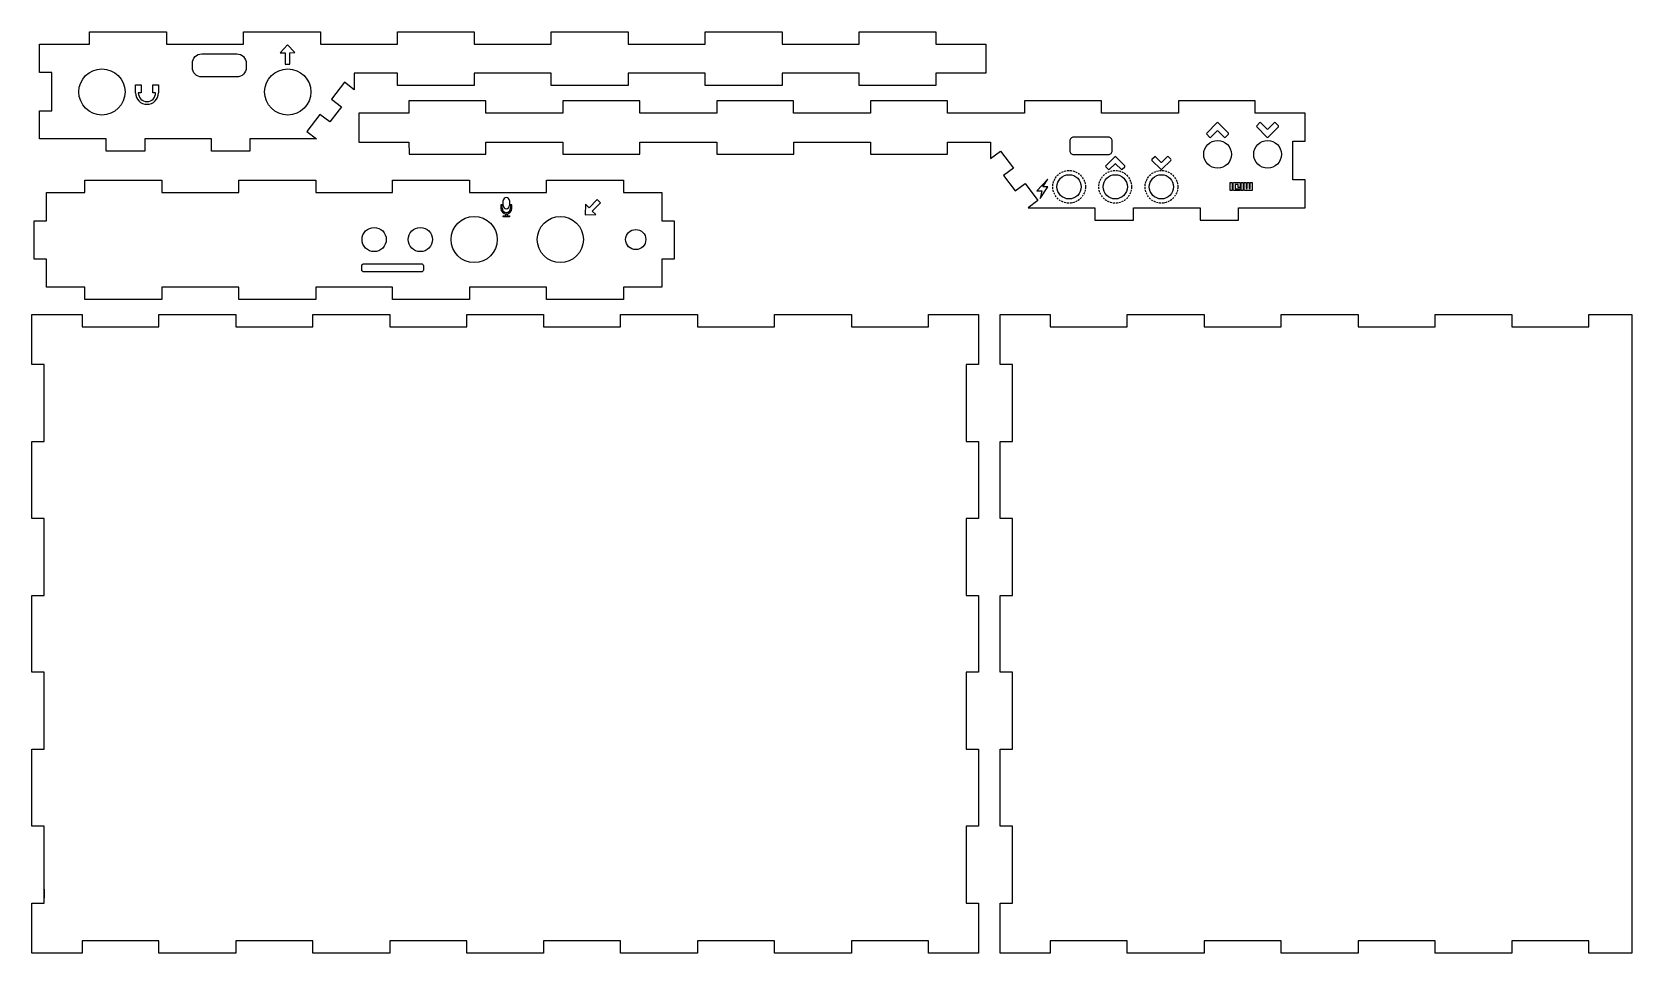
# Model space of a CAD drawing. Header units: millimetres. Extents: x 0 to 416, y -325 to -86.
import ezdxf

# ---------------------------------------------------------------- set-up
doc = ezdxf.new("R2010")
doc.units = ezdxf.units.MM
doc.linetypes.add('DASHED', pattern=[0.75, 0.5, -0.25])
doc.layers.get('0').update_dxf_attribs({"linetype": 'CONTINUOUS'})

msp = doc.modelspace()

# ---------------------------------------------------------------- linework, layer by layer
for p, q in [((66.43, -88.88), (64.53, -90.91)), ((64.53, -90.91), (65.84, -90.9)), ((65.84, -90.9), (65.85, -93.93)), ((68.36, -90.89), (66.43, -88.88)), ((67.05, -90.9), (68.36, -90.89)), ((67.06, -93.92), (67.05, -90.9)), ((65.85, -93.93), (67.06, -93.92)), ((26.92, -101.36), (26.92, -99.29)), ((26.92, -99.29), (28.41, -99.29)), ((28.41, -99.29), (28.41, -101.36)), ((31.37, -101.36), (31.37, -99.29)), ((31.37, -99.29), (32.85, -99.29)), ((32.85, -99.29), (32.85, -101.36)), ((28.41, -101.36), (27.64, -101.36)), ((32.14, -101.36), (31.37, -101.36)), ((308.01, -109.15), (305.37, -111.79)), ((305.37, -112.12), (306.1, -112.86)), ((306.44, -112.86), (308.01, -111.29)), ((310.99, -111.79), (308.35, -109.15)), ((308.35, -111.29), (309.92, -112.86)), ((310.25, -112.86), (310.99, -112.12)), ((318.37, -109.88), (319.1, -109.15)), ((321.01, -112.86), (318.37, -110.22)), ((319.44, -109.15), (321.01, -110.71)), ((321.35, -110.71), (322.92, -109.15)), ((323.99, -110.22), (321.35, -112.86)), ((323.25, -109.15), (323.99, -109.88)), ((281.44, -117.98), (279.13, -120.29)), ((279.13, -120.58), (279.77, -121.23)), ((280.07, -121.23), (281.44, -119.85)), ((284.05, -120.29), (281.73, -117.98)), ((281.73, -119.85), (283.11, -121.23)), ((283.4, -121.23), (284.05, -120.58)), ((291.13, -118.62), (291.77, -117.98)), ((293.44, -121.23), (291.13, -118.92)), ((292.07, -117.98), (293.44, -119.35)), ((293.73, -119.35), (295.11, -117.98)), ((296.05, -118.92), (293.73, -121.23)), ((295.4, -117.98), (296.05, -118.62)), ((264.05, -123.81), (261.23, -126.83)), ((262.74, -125.82), (264.05, -123.81)), ((311.46, -126.78), (311.46, -124.62)), ((311.46, -124.62), (312, -124.62)), ((312, -124.62), (312, -126.78)), ((312.25, -124.79), (312.26, -124.77)), ((312.26, -124.77), (312.27, -124.74)), ((312.27, -124.74), (312.28, -124.72)), ((312.28, -124.72), (312.29, -124.7)), ((312.29, -124.7), (312.31, -124.68)), ((312.31, -124.68), (312.32, -124.67)), ((312.32, -124.67), (312.34, -124.66)), ((312.34, -124.66), (312.37, -124.65)), ((312.37, -124.65), (312.39, -124.64)), ((312.39, -124.64), (312.42, -124.63)), ((312.42, -124.63), (312.44, -124.63)), ((312.44, -124.63), (312.48, -124.63)), ((312.48, -124.63), (312.51, -124.62)), ((312.51, -124.62), (314.05, -124.62)), ((314.05, -124.62), (314.05, -125.99)), ((314.3, -126.78), (314.3, -124.62)), ((314.3, -124.62), (314.83, -124.62)), ((314.83, -124.62), (314.83, -126.78)), ((315.09, -126.48), (315.09, -124.62)), ((315.09, -124.62), (315.61, -124.62)), ((315.61, -124.62), (315.61, -126.23)), ((315.92, -126.23), (315.92, -124.62)), ((315.92, -124.62), (316.4, -124.62)), ((316.4, -124.62), (316.4, -126.23)), ((316.7, -126.23), (316.7, -124.62)), ((316.7, -124.62), (317.22, -124.62)), ((317.22, -124.62), (317.22, -126.78)), ((261.23, -126.83), (262.54, -126.83)), ((262.03, -128.85), (264.05, -125.82)), ((262.54, -126.83), (262.03, -128.85)), ((264.05, -125.82), (262.74, -125.82)), ((312, -126.78), (311.46, -126.78)), ((312.24, -124.86), (312.25, -124.82)), ((312.24, -124.89), (312.24, -124.86)), ((312.24, -126.48), (312.24, -124.89)), ((312.24, -126.51), (312.24, -126.48)), ((312.25, -126.54), (312.24, -126.51)), ((312.25, -124.82), (312.25, -124.79)), ((312.25, -126.57), (312.25, -126.54)), ((312.26, -126.59), (312.25, -126.57)), ((312.27, -126.62), (312.26, -126.59)), ((312.28, -126.64), (312.27, -126.62)), ((312.29, -126.67), (312.28, -126.64)), ((312.31, -126.69), (312.29, -126.67)), ((312.32, -126.71), (312.31, -126.69)), ((312.34, -126.72), (312.32, -126.71)), ((312.36, -126.74), (312.34, -126.72)), ((312.39, -126.75), (312.36, -126.74)), ((312.41, -126.76), (312.39, -126.75)), ((312.44, -126.77), (312.41, -126.76)), ((312.46, -126.78), (312.44, -126.77)), ((312.49, -126.78), (312.46, -126.78)), ((314.05, -126.78), (312.49, -126.78)), ((313.52, -125.15), (312.77, -125.15)), ((312.77, -125.15), (312.77, -126.29)), ((312.77, -126.29), (314.05, -126.29)), ((313.52, -125.99), (313.52, -125.15)), ((314.05, -125.99), (313.52, -125.99)), ((314.05, -126.29), (314.05, -126.78)), ((314.83, -126.78), (314.3, -126.78)), ((315.09, -126.51), (315.09, -126.48)), ((315.09, -126.54), (315.09, -126.51)), ((315.1, -126.57), (315.09, -126.54)), ((315.11, -126.59), (315.1, -126.57)), ((315.12, -126.62), (315.11, -126.59)), ((315.13, -126.64), (315.12, -126.62)), ((315.14, -126.67), (315.13, -126.64)), ((315.16, -126.69), (315.14, -126.67)), ((315.17, -126.71), (315.16, -126.69)), ((315.19, -126.72), (315.17, -126.71)), ((315.21, -126.74), (315.19, -126.72)), ((315.23, -126.75), (315.21, -126.74)), ((315.26, -126.76), (315.23, -126.75)), ((315.28, -126.77), (315.26, -126.76)), ((315.31, -126.78), (315.28, -126.77)), ((315.34, -126.78), (315.31, -126.78)), ((317.22, -126.78), (315.34, -126.78)), ((315.61, -126.23), (315.92, -126.23)), ((316.4, -126.23), (316.7, -126.23)), ((121.84, -130.48), (121.84, -131.33)), ((122.19, -130.48), (121.84, -130.48)), ((122.19, -131.33), (122.19, -130.48)), ((122.5, -130.68), (122.5, -129.37)), ((123.13, -132.8), (123.48, -132.8)), ((123.13, -133.3), (123.13, -132.8)), ((123.48, -132.8), (123.48, -133.3)), ((124.11, -129.37), (124.11, -130.68)), ((124.76, -130.48), (124.41, -130.48)), ((124.41, -130.48), (124.41, -131.33)), ((124.76, -131.33), (124.76, -130.48)), ((143.88, -130.3), (143.8, -133.08)), ((143.8, -133.08), (146.58, -133.01)), ((144.8, -131.23), (143.88, -130.3)), ((146.95, -129.09), (144.8, -131.23)), ((145.65, -132.08), (147.8, -129.95)), ((146.58, -133.01), (145.65, -132.08)), ((147.8, -129.95), (146.95, -129.09)), ((122.5, -133.6), (122.5, -133.3)), ((122.5, -133.3), (123.13, -133.3)), ((124.11, -133.6), (122.5, -133.6)), ((123.48, -133.3), (124.11, -133.3)), ((124.11, -133.3), (124.11, -133.6)), ((101.74, -146.79), (101.74, -146.89)), ((0, -172), (0, -159)), ((0, -159), (13, -159)), ((13, -159), (13, -162.2)), ((13, -162.2), (33, -162.2)), ((33, -162.2), (33, -159)), ((33, -159), (53, -159)), ((53, -159), (53, -162.2)), ((53, -162.2), (73, -162.2)), ((73, -162.2), (73, -159)), ((73, -159), (93, -159)), ((93, -159), (93, -162.2)), ((93, -162.2), (113, -162.2)), ((113, -162.2), (113, -159)), ((113, -159), (133, -159)), ((133, -159), (133, -162.2)), ((133, -162.2), (153, -162.2)), ((153, -162.2), (153, -159)), ((153, -159), (173, -159)), ((173, -159), (173, -162.2)), ((173, -162.2), (193, -162.2)), ((193, -162.2), (193, -159)), ((193, -159), (213, -159)), ((213, -159), (213, -162.2)), ((213, -162.2), (233, -162.2)), ((233, -162.2), (233, -159)), ((233, -159), (246, -159)), ((246, -159), (246, -172)), ((251.71, -172), (251.71, -159)), ((251.71, -159), (264.71, -159)), ((264.71, -159), (264.71, -162.2)), ((264.71, -162.2), (284.71, -162.2)), ((284.71, -162.2), (284.71, -159)), ((284.71, -159), (304.71, -159)), ((304.71, -159), (304.71, -162.2)), ((304.71, -162.2), (324.71, -162.2)), ((324.71, -162.2), (324.71, -159)), ((324.71, -159), (344.71, -159)), ((344.71, -159), (344.71, -162.2)), ((344.71, -162.2), (364.71, -162.2)), ((364.71, -162.2), (364.71, -159)), ((364.71, -159), (384.71, -159)), ((384.71, -159), (384.71, -162.2)), ((384.71, -162.2), (404.71, -162.2)), ((404.71, -162.2), (404.71, -159)), ((404.71, -159), (415.91, -159)), ((415.91, -159), (415.91, -325)), ((3.2, -172), (0, -172)), ((3.2, -192), (3.2, -172)), ((246, -172), (242.8, -172)), ((242.8, -172), (242.8, -192)), ((254.91, -172), (251.71, -172)), ((254.91, -192), (254.91, -172)), ((0, -212), (0, -192)), ((0, -192), (3.2, -192)), ((242.8, -192), (246, -192)), ((246, -192), (246, -212)), ((251.71, -192), (254.91, -192)), ((251.71, -212), (251.71, -192)), ((3.2, -212), (0, -212)), ((3.2, -232), (3.2, -212)), ((246, -212), (242.8, -212)), ((242.8, -212), (242.8, -232)), ((254.91, -212), (251.71, -212)), ((254.91, -232), (254.91, -212)), ((0, -252), (0, -232)), ((0, -232), (3.2, -232)), ((242.8, -232), (246, -232)), ((246, -232), (246, -252)), ((251.71, -252), (251.71, -232)), ((251.71, -232), (254.91, -232)), ((3.2, -252), (0, -252)), ((3.2, -272), (3.2, -252)), ((246, -252), (242.8, -252)), ((242.8, -252), (242.8, -272)), ((254.91, -252), (251.71, -252)), ((254.91, -272), (254.91, -252)), ((0, -292), (0, -272)), ((0, -272), (3.2, -272)), ((242.8, -272), (246, -272)), ((246, -272), (246, -292)), ((251.71, -272), (254.91, -272)), ((251.71, -292), (251.71, -272)), ((3.2, -292), (0, -292)), ((3.2, -312), (3.2, -292)), ((246, -292), (242.8, -292)), ((242.8, -292), (242.8, -312)), ((254.91, -292), (251.71, -292)), ((254.91, -312), (254.91, -292)), ((3.2, -308.4), (3.2, -310.76)), ((0, -325), (0, -312)), ((0, -312), (3.2, -312)), ((242.8, -312), (246, -312)), ((246, -312), (246, -325)), ((251.71, -312), (254.91, -312)), ((251.71, -325), (251.71, -312)), ((33, -321.8), (13, -321.8)), ((13, -321.8), (13, -325)), ((33, -325), (33, -321.8)), ((73, -321.8), (53, -321.8)), ((53, -321.8), (53, -325)), ((73, -325), (73, -321.8)), ((113, -321.8), (93, -321.8)), ((93, -321.8), (93, -325)), ((113, -325), (113, -321.8)), ((153, -321.8), (133, -321.8)), ((133, -321.8), (133, -325)), ((153, -325), (153, -321.8)), ((193, -321.8), (173, -321.8)), ((173, -321.8), (173, -325)), ((193, -325), (193, -321.8)), ((233, -321.8), (213, -321.8)), ((213, -321.8), (213, -325)), ((233, -325), (233, -321.8)), ((284.71, -321.8), (264.71, -321.8)), ((264.71, -321.8), (264.71, -325)), ((284.71, -325), (284.71, -321.8)), ((324.71, -321.8), (304.71, -321.8)), ((304.71, -321.8), (304.71, -325)), ((324.71, -325), (324.71, -321.8)), ((344.71, -321.8), (344.71, -325)), ((364.71, -321.8), (344.71, -321.8)), ((364.71, -325), (364.71, -321.8)), ((404.71, -321.8), (384.71, -321.8)), ((384.71, -321.8), (384.71, -325)), ((404.71, -325), (404.71, -321.8)), ((13, -325), (0, -325)), ((53, -325), (33, -325)), ((93, -325), (73, -325)), ((133, -325), (113, -325)), ((173, -325), (153, -325)), ((213, -325), (193, -325)), ((246, -325), (233, -325)), ((264.71, -325), (251.71, -325)), ((304.71, -325), (284.71, -325)), ((344.71, -325), (324.71, -325)), ((384.71, -325), (364.71, -325)), ((415.91, -325), (404.71, -325))]:
    msp.add_line(p, q)
for points in [[(1.98, -88.72), (14.98, -88.72), (14.98, -85.52), (34.98, -85.52), (34.98, -88.72), (54.98, -88.72), (54.98, -85.52), (74.98, -85.52), (74.98, -88.72), (94.98, -88.72), (94.98, -85.52), (114.98, -85.52), (114.98, -88.72), (134.98, -88.72), (134.98, -85.52), (154.98, -85.52), (154.98, -88.72), (174.98, -88.72), (174.98, -85.52), (194.98, -85.52), (194.98, -88.72), (214.98, -88.72), (214.98, -85.52), (234.98, -85.52), (234.98, -88.72), (247.98, -88.72), (247.98, -96.22), (234.98, -96.22), (234.98, -99.42), (214.98, -99.42), (214.98, -96.22), (194.98, -96.22), (194.98, -99.42), (174.98, -99.42), (174.98, -96.22), (154.98, -96.22), (154.98, -99.42), (134.98, -99.42), (134.98, -96.22), (114.98, -96.22), (114.98, -99.42), (94.98, -99.42), (94.98, -96.22), (83.78, -96.22), (83.78, -100.52), (81.22, -98.58), (77.86, -103), (80.41, -104.94), (77.39, -108.92), (74.83, -106.99), (71.47, -111.41), (73.98, -113.32), (56.65, -113.32), (56.65, -116.52), (46.65, -116.52), (46.65, -113.32), (29.32, -113.32), (29.32, -116.52), (19.32, -116.52), (19.32, -113.32), (1.98, -113.32), (1.98, -106.02), (5.18, -106.02), (5.18, -96.02), (1.98, -96.02)], [(84.99, -114.13), (97.99, -114.13), (98, -117.33), (118, -117.33), (118, -114.13), (138, -114.13), (138, -117.33), (158, -117.33), (158, -114.13), (178, -114.13), (178, -117.33), (198, -117.33), (198, -114.13), (218, -114.13), (218, -117.33), (238, -117.33), (238, -114.13), (249.19, -114.13), (249.19, -118.42), (251.74, -116.48), (255.11, -120.91), (252.56, -122.85), (255.59, -126.83), (258.13, -124.89), (261.5, -129.32), (258.99, -131.23), (276.32, -131.23), (276.32, -134.43), (286.32, -134.43), (286.32, -131.23), (303.66, -131.23), (303.66, -134.43), (313.66, -134.43), (313.66, -131.23), (330.99, -131.23), (330.99, -123.93), (327.79, -123.93), (327.79, -113.93), (330.99, -113.93), (330.99, -106.63), (317.99, -106.63), (317.99, -103.43), (297.99, -103.43), (297.99, -106.63), (277.99, -106.63), (277.99, -103.43), (257.99, -103.43), (257.99, -106.63), (237.99, -106.63), (237.99, -103.43), (217.99, -103.43), (217.99, -106.63), (197.99, -106.63), (197.99, -103.43), (177.99, -103.43), (177.99, -106.63), (157.99, -106.63), (157.99, -103.43), (137.99, -103.43), (137.99, -106.63), (117.99, -106.63), (117.99, -103.43), (97.99, -103.43), (97.99, -106.63), (84.99, -106.63)], [(3.74, -134.59), (3.74, -127.29), (13.74, -127.29), (13.74, -124.09), (33.74, -124.09), (33.74, -127.29), (53.74, -127.29), (53.74, -124.09), (73.74, -124.09), (73.74, -127.29), (93.74, -127.29), (93.74, -124.09), (113.74, -124.09), (113.74, -127.29), (133.74, -127.29), (133.74, -124.09), (153.74, -124.09), (153.74, -127.29), (163.74, -127.29), (163.74, -134.59), (166.94, -134.59), (166.94, -144.59), (163.74, -144.59), (163.74, -151.89), (153.74, -151.89), (153.74, -155.09), (133.74, -155.09), (133.74, -151.89), (113.74, -151.89), (113.74, -155.09), (93.74, -155.09), (93.74, -151.89), (73.74, -151.89), (73.74, -155.09), (53.74, -155.09), (53.74, -151.89), (33.74, -151.89), (33.74, -155.09), (13.74, -155.09), (13.74, -151.89), (3.74, -151.89), (3.74, -144.59), (0.54, -144.59), (0.54, -134.59)]]:
    msp.add_lwpolyline(points, close=True)
for points in [[(44.13, -91.22), (53.23, -91.22, -0.414214), (55.68, -93.67), (55.68, -94.77, -0.414214), (53.23, -97.22), (44.13, -97.22, -0.414214), (41.68, -94.77), (41.68, -93.67, -0.414214)], [(270.79, -117.38), (279.79, -117.38, 0.414214), (280.79, -116.38), (280.79, -113.88, 0.414214), (279.79, -112.88), (270.79, -112.88, 0.414214), (269.79, -113.88), (269.79, -116.38, 0.414214)], [(101.24, -147.89), (86.24, -147.89, -0.414214), (85.74, -147.39), (85.74, -146.29, -0.414214), (86.24, -145.79), (101.24, -145.79, -0.414214), (101.74, -146.29), (101.74, -147.39, -0.414214)]]:
    msp.add_lwpolyline(points, format="xyb", close=True)
for centre, radius in [((18.18, -101.12), 6), ((66.48, -101.12), 6), ((308.18, -117.33), 3.6), ((321.18, -117.33), 3.6), ((269.59, -125.78), 3.15), ((281.59, -125.78), 3.15), ((293.59, -125.78), 3.15), ((88.94, -139.49), 3.15), ((100.94, -139.49), 3.15), ((114.94, -139.49), 6), ((137.34, -139.49), 6), ((156.94, -139.49), 2.62)]:
    msp.add_circle(centre, radius)
at = {"linetype": 'DASHED'}
for centre in [(269.59, -125.78), (281.59, -125.78), (293.59, -125.78)]:
    msp.add_circle(centre, 4.25, dxfattribs=at)
for centre, radius, start, end in [((29.89, -101.36), 2.96, -180, 0), ((29.89, -101.36), 2.25, -180, 0), ((305.54, -111.96), 0.238, 135, 225), ((308.18, -109.31), 0.238, 45, 135), ((308.18, -111.46), 0.238, 45, 135), ((310.82, -111.96), 0.238, -45, 45), ((318.54, -110.05), 0.238, 135, 225), ((319.27, -109.31), 0.238, 45, 135), ((321.18, -110.55), 0.238, 225, 315), ((323.09, -109.31), 0.238, 45, 135), ((323.82, -110.05), 0.238, -45, 45), ((306.27, -112.69), 0.238, 225, 315), ((310.09, -112.69), 0.238, 225, 315), ((321.18, -112.69), 0.238, 225, 315), ((279.27, -120.44), 0.209, 135, 225), ((281.59, -118.13), 0.209, 45, 135), ((281.59, -120), 0.209, 45, 135), ((283.9, -120.44), 0.209, -45, 45), ((291.27, -118.77), 0.209, 135, 225), ((291.92, -118.13), 0.209, 45, 135), ((293.59, -119.2), 0.209, 225, 315), ((295.25, -118.13), 0.209, 45, 135), ((295.9, -118.77), 0.209, -45, 45), ((279.92, -121.08), 0.209, 225, 315), ((283.25, -121.08), 0.209, 225, 315), ((293.59, -121.08), 0.209, 225, 315), ((123.3, -129.37), 0.806, 0, 180), ((123.3, -131.33), 1.46, -180, 0), ((123.3, -131.33), 1.11, -180, 0), ((123.3, -130.68), 0.806, 180, 360)]:
    msp.add_arc(centre, radius, start, end)

doc.saveas('drawing.dxf')
